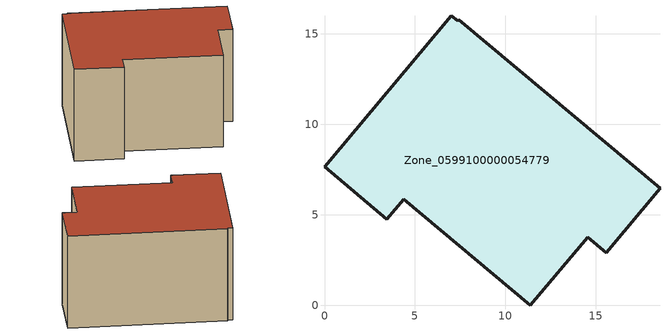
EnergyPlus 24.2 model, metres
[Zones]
Zone_0599100000054779
 floor ground (C_G): 7.36,15.73 7.42,15.79 18.54,6.48 15.57,2.92 14.55,3.77 11.38,0 4.37,5.86 3.45,4.76 0,7.66 7.02,16.02 z0
 wall outside (C_F): 7.42,15.79 7.36,15.73 7.02,16.02 0,7.66 3.45,4.76 4.37,5.86 11.38,0 14.55,3.77 15.57,2.92 18.54,6.48 7.42,15.79 z0:9.31
 roof outside (C_R): 7.36,15.73 7.02,16.02 0,7.66 3.45,4.76 4.37,5.86 11.38,0 14.55,3.77 15.57,2.92 18.54,6.48 7.42,15.79 z9.31
[BUILDING]
Pand.0599100000054779: North Axis=0; Terrain=City; Loads Convergence Tolerance Value=0.04; Temperature Convergence Tolerance Value=0.4; Solar Distribution=FullExterior; Maximum Number of Warmup Days=25; Minimum Number of Warmup Days=1
[Site:Location]
Rotterdam.The.Hague.AP_ZH_NLD Design_Conditions: Latitude=51.96; Longitude=4.45; Time Zone=1; Elevation=-4.5
[SITE:GROUNDTEMPERATURE:BUILDINGSURFACE]
18, 18, 18, 18, 18, 18, 18, 18, 18, 18, 18, 18
[MATERIAL] Thermal Absorptance=0.9; Solar Absorptance=0.7; Visible Absorptance=0.7
Name | Roughness | Thickness | Conductivity | Density | Specific Heat
G.D.1965 | MediumSmooth | 0.15 | 1 | 540 | 1210
F.D.1965 | Rough | 0.3 | 0.857143 | 1920 | 840
R.D.1965 | MediumRough | 0.2 | 0.08 | 1500 | 1000
[CONSTRUCTION]
C_G: G.D.1965
C_F: F.D.1965
C_R: R.D.1965
[ZONE]
Zone_0599100000054779: Type=1; Multiplier=1; Ceiling Height=Autocalculate; Volume=Autocalculate; Floor Area=autocalculate; Part of Total Floor Area=Yes
[ZONEINFILTRATION:DESIGNFLOWRATE]
Infil_Zone_0599100000054779: Zone or ZoneList or Space or SpaceList=Zone_0599100000054779; Schedule=AlwaysOn; Design Flow Rate Calculation Method=Flow/Area; Flow Rate per Floor Area=0.0042; Constant Term Coefficient=1; Temperature Term Coefficient=0; Velocity Term Coefficient=0; Velocity Squared Term Coefficient=0
[HVACTEMPLATE:ZONE:IDEALLOADSAIRSYSTEM]
Zone_0599100000054779: Maximum Heating Supply Air Temperature=50; Minimum Cooling Supply Air Temperature=13; Maximum Heating Supply Air Humidity Ratio=0.0156; Minimum Cooling Supply Air Humidity Ratio=0.0077; Heating Limit=NoLimit; Cooling Limit=NoLimit; Dehumidification Control Type=ConstantSensibleHeatRatio; Cooling Sensible Heat Ratio=0.7; Dehumidification Setpoint=60; Humidification Control Type=None; Humidification Setpoint=30; Outdoor Air Method=None; Outdoor Air Flow Rate per Person=0.00944; Outdoor Air Flow Rate per Zone Floor Area=0; Outdoor Air Flow Rate per Zone=0; Demand Controlled Ventilation Type=None; Outdoor Air Economizer Type=NoEconomizer; Heat Recovery Type=None; Sensible Heat Recovery Effectiveness=0.7; Latent Heat Recovery Effectiveness=0.65
[ZONECONTROL:THERMOSTAT]
ThermostatControl_Zone_0599100000054779: Zone or ZoneList=Zone_0599100000054779; Control Type Schedule=DualSetpointControlType; Control 1=Thermostat_Zone_0599100000054779; Temperature Difference Between Cutout And Setpoint=0
[THERMOSTATSETPOINT:DUALSETPOINT]
Thermostat_Zone_0599100000054779: Heating Setpoint Temperature Schedule=HeatingSetpoint_Zone_0599100000054779; Cooling Setpoint Temperature Schedule=CoolingSetpoint_Zone_0599100000054779
[SCHEDULE:COMPACT]
HeatingSetpoint_Zone_0599100000054779: Through: 12/31, For: AllDays, Until: 24:00, 21
CoolingSetpoint_Zone_0599100000054779: Through: 12/31, For: AllDays, Until: 24:00, 24
DualSetpointControlType: Through: 12/31, For: AllDays, Until: 24:00, 4
AlwaysOn: Through: 12/31, For: AllDays, Until: 24:00, 1
